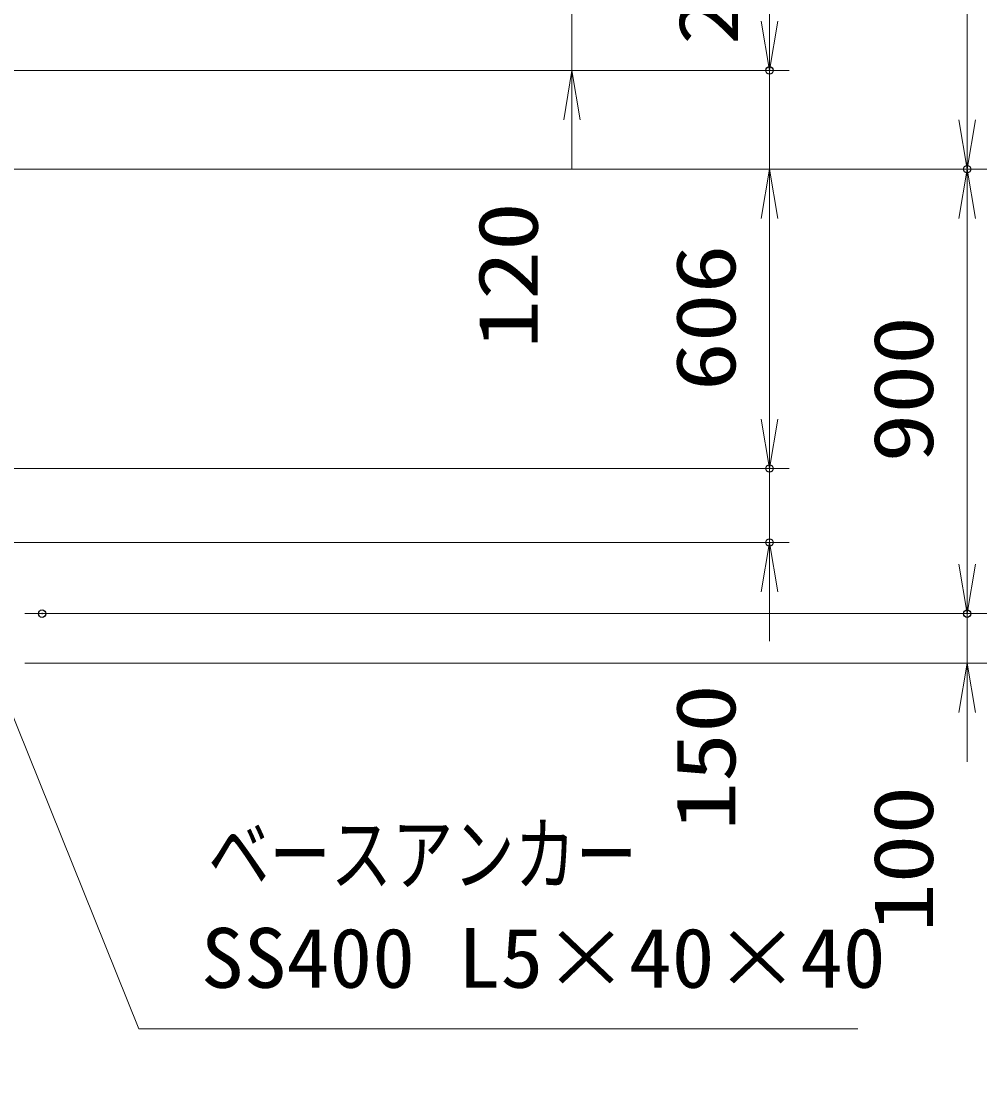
# Model space of a CAD drawing. Units: millimetres at full size. Extents: x -11880 to 11880, y -8400 to 8400.
# Drawn here: x 5221 to 7176, y -2681 to -553 of the extents above; entities that cross this region are included whole.
import ezdxf
from ezdxf.enums import TextEntityAlignment as Align

# ---------------------------------------------------------------- set-up
doc = ezdxf.new("R2010")
doc.units = ezdxf.units.MM
doc.header["$LTSCALE"] = 30
doc.header["$PDMODE"] = 32
doc.header["$PDSIZE"] = 15
doc.layers.add('0-2_0', color=7, linetype='Continuous', lineweight=18)
doc.layers.add('0-3_寸法線', color=4, linetype='Continuous', lineweight=18)
doc.layers.add('0-4_Defpoints', color=7, linetype='Continuous')
doc.styles.add('ＭＳ ゴシック', font='')
doc.styles.get('ＭＳ ゴシック').set_extended_font_data('MS Gothic')

# ---------------------------------------------------------------- blocks, each defined once
blk = doc.blocks.new('_Open')
at = {"layer": '0-2_0', "color": 4}
blk.add_line((-30, 5), (0, 0), dxfattribs=at)
blk.add_lwpolyline([(-30, -5), (0, 0), (-30, 0)], dxfattribs=at)
blk = doc.blocks.new('S250')
at = {"layer": '0-3_寸法線'}
for points in [[(8331427.4, 80310361.7), (8301912.2, 80310361.7), (8292302.6, 80288674.9), (8291087.3, 80285932.1)], [(8291845.5, 80288877.4), (8291087.3, 80285932.1), (8292759.8, 80288472.3)]]:
    blk.add_lwpolyline(points, dxfattribs=at)
at = {"layer": '0-3_寸法線', "color": 254, "style": 'ＭＳ ゴシック'}
for s, width, p in [('4-M20ナット', 0.95, (8305680.2, 80318062.2)), ('ユニクロ', 0.75, (8306015.8, 80311762.2))]:
    blk.add_text(s, height=3637, dxfattribs=dict(at, width=width)).set_placement(p, align=Align.BOTTOM_LEFT)
blk = doc.blocks.new('S253')
at = {"layer": '0-3_寸法線'}
for points in [[(8357097.2, 80232718.7), (8313441.2, 80232718.7), (8293960.8, 80281064.2), (8292839.5, 80283846.8)], [(8294424.5, 80281251.1), (8292839.5, 80283846.8), (8293497, 80280877.3)]]:
    blk.add_lwpolyline(points, dxfattribs=at)
at = {"layer": '0-3_寸法線', "color": 254, "style": 'ＭＳ ゴシック'}
for s, width, p in [('ベースアンカー', 0.75, (8317641.2, 80240419.3)), ('SS400 L5×40×40', 1.05, (8317209.2, 80234119.3))]:
    blk.add_text(s, height=3637, dxfattribs=dict(at, width=width)).set_placement(p, align=Align.BOTTOM_LEFT)
blk = doc.blocks.new('S254')
at = {"layer": '0-3_寸法線'}
for points in [[(8351936.2, 80222899.4), (8307848.2, 80222899.4), (8292739.7, 80259579.7), (8291597.1, 80262353.6)], [(8293202, 80259770.1), (8291597.1, 80262353.6), (8292277.4, 80259389.3)]]:
    blk.add_lwpolyline(points, dxfattribs=at)
at = {"layer": '0-3_寸法線', "color": 254, "style": 'ＭＳ ゴシック', "width": 0.95}
blk.add_text('異形丸鋼 SD295 D16', height=3637, dxfattribs=at).set_placement((8310896.2, 80224300), align=Align.BOTTOM_LEFT)

msp = doc.modelspace()

# ---------------------------------------------------------------- linework, layer by layer
at = {"layer": '0-3_寸法線'}
for p, q in [((6736.1, -653.37), (6736.1, 1146.63)), ((7136.1, -853.37), (7136.1, 1146.63)), ((6336.1, -653.37), (6336.1, -533.37)), ((5078.88, -653.37), (6376.1, -653.37)), ((5078.88, -653.37), (6776.1, -653.37)), ((5178.88, -653.37), (6776.1, -653.37)), ((6736.1, -853.37), (6736.1, -653.37)), ((6336.1, -753.37), (6336.1, -853.37)), ((5078.88, -853.37), (6776.1, -853.37)), ((5078.88, -853.37), (6776.1, -853.37)), ((5178.88, -853.37), (7176.1, -853.37)), ((5178.88, -853.37), (7176.1, -853.37)), ((6736.1, -853.37), (6736.1, -1459.37)), ((7136.1, -1753.37), (7136.1, -853.37)), ((6736.1, -953.37), (6736.1, -1053.37)), ((6736.1, -1359.37), (6736.1, -1259.37)), ((4828.88, -1459.37), (6776.1, -1459.37)), ((4828.88, -1459.37), (6776.1, -1459.37)), ((6736.1, -1459.37), (6736.1, -1609.37)), ((7136.1, -1653.37), (7136.1, -1553.37)), ((4828.88, -1609.37), (6776.1, -1609.37)), ((6736.1, -1709.37), (6736.1, -1809.37)), ((5228.88, -1753.37), (7176.1, -1753.37)), ((5303.88, -1753.37), (7176.1, -1753.37)), ((7136.1, -1853.37), (7136.1, -1753.37)), ((5228.88, -1853.37), (7176.1, -1853.37)), ((7136.1, -1953.37), (7136.1, -2053.37))]:
    msp.add_line(p, q, dxfattribs=at)
at = {"layer": '0-4_Defpoints'}
for p in [(6736.1, -653.37), (7136.1, -853.37), (6736.1, -1459.37), (6736.1, -1609.37), (5263.88, -1753.37), (7136.1, -1753.37)]:
    msp.add_point(p, dxfattribs=at)

# ---------------------------------------------------------------- block references
at = {"layer": '0-3_寸法線', "xscale": 0.03333333, "yscale": 0.03333333}
for name in ['S250', 'S253', 'S254']:
    msp.add_blockref(name, (-271654.79, -2677017.73), dxfattribs=at)
at = {"layer": '0-3_寸法線', "xscale": 3.333333, "yscale": 3.333333}
for p, rotation in [((6736.1, -653.37), 270), ((6736.1, -653.37), 270), ((6336.1, -653.37), 90), ((7136.1, -853.37), 270), ((6736.1, -853.37), 90), ((6736.1, -853.37), 90), ((7136.1, -853.37), 90), ((6736.1, -1459.37), 270), ((6736.1, -1459.37), 270), ((6736.1, -1609.37), 90), ((7136.1, -1753.37), 270), ((7136.1, -1753.37), 270), ((7136.1, -1853.37), 90)]:
    msp.add_blockref('_Open', p, dxfattribs=dict(at, rotation=rotation))

# ---------------------------------------------------------------- texts
at = {"layer": '0-3_寸法線', "color": 254, "style": 'ＭＳ ゴシック', "width": 1.2}
for s, p in [('200', (6708.92, -602.17)), ('120', (6303.42, -1216.93)), ('606', (6703.42, -1302.77)), ('900', (7103.42, -1447.37)), ('150', (6703.42, -2192.86)), ('100', (7103.42, -2398.57))]:
    msp.add_text(s, height=121.2, rotation=90, dxfattribs=at).set_placement(p, align=Align.BOTTOM_LEFT)

doc.saveas('drawing.dxf')
